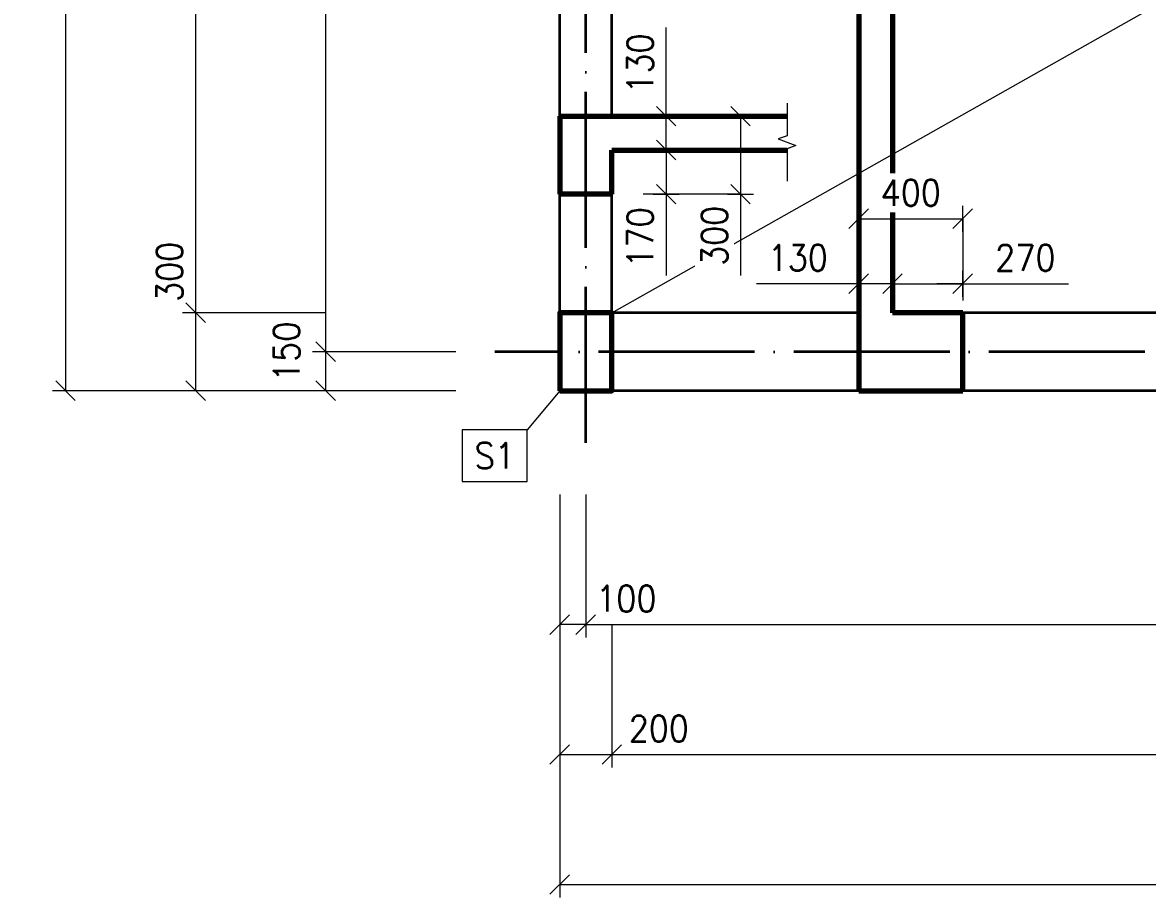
# Model space of a CAD drawing. Header units: millimetres. Extents: x 12191 to 26296, y 7885 to 15101.
# Drawn here: x 12191 to 16516, y 7885 to 11252 of the extents above; entities that cross this region are included whole.
import ezdxf

# ---------------------------------------------------------------- set-up
doc = ezdxf.new("R2010")
doc.units = ezdxf.units.MM
doc.header["$LTSCALE"] = 25
doc.header["$MEASUREMENT"] = 0
doc.linetypes.add('ACAD_ISO04W100', pattern=[30, 24, -3, 0, -3])
for name, color, linetype, lineweight in [('0.18', 51, 'Continuous', 18), ('0.25', 7, 'Continuous', 25), ('0.35', 6, 'Continuous', 35), ('0.7', 30, 'Continuous', 70)]:
    doc.layers.add(name, color=color, linetype=linetype, lineweight=lineweight)
doc.styles.add('MyTextStyle', font='romans.shx', dxfattribs={"width": 0.9})
doc.dimstyles.new('Standard SK ext', dxfattribs={"dimtxt": 100, "dimasz": 75, "dimexe": 50, "dimexo": 0, "dimgap": 50, "dimtad": 1, "dimdec": 0, "dimrnd": 5, "dimzin": 0, "dimdsep": 46, "dimtxsty": 'MyTextStyle', "dimblk": 'OBLIQUE', "dimcen": 0, "dimclrd": 51, "dimclre": 51, "dimadec": 0, "dimazin": 0, "dimtfac": 1, "dimtdec": 0, "dimtofl": 0, "dimtmove": 0, "dimatfit": 2, "dimfxl": 500, "dimfxlon": 1, "dimtolj": 1, "dimtzin": 0, "dimlwd": 18, "dimlwe": 18, "dimarcsym": 0})
doc.dimstyles.new('Standard SK int', dxfattribs={"dimtxt": 100, "dimasz": 75, "dimexe": 50, "dimexo": 0, "dimgap": 50, "dimtad": 1, "dimdec": 0, "dimrnd": 5, "dimzin": 0, "dimtxsty": 'MyTextStyle', "dimblk": 'OBLIQUE', "dimcen": 0, "dimclrd": 51, "dimclre": 51, "dimadec": 0, "dimazin": 1, "dimtm": 1e-09, "dimtfac": 1, "dimtdec": 0, "dimtofl": 0, "dimtmove": 0, "dimatfit": 2, "dimfxl": 50, "dimfxlon": 1, "dimtfill": 1, "dimtfillclr": 250, "dimtolj": 1, "dimtzin": 0, "dimlwd": 18, "dimlwe": 18, "dimarcsym": 0})

# ---------------------------------------------------------------- blocks, each defined once
blk = doc.blocks.new('_Oblique')
at = {"color": 0, "linetype": 'ByBlock', "lineweight": -2}
blk.add_line((-0.5, -0.5), (0.5, 0.5), dxfattribs=at)
blk = doc.blocks.new('*D2')
at = {"layer": '0.25', "color": 51, "linetype": 'Continuous', "lineweight": 18, "transparency": 16777216}
for p, q in [((14356.3, 9435.3), (14356.3, 8885.3)), ((19156.3, 9435.3), (19156.3, 8885.3)), ((14356.3, 8935.3), (19156.3, 8935.3))]:
    blk.add_line(p, q, dxfattribs=at)
at = {"layer": 'Defpoints', "color": 0, "linetype": 'Continuous', "transparency": 16777216}
for p in [(14356.3, 9935.3), (19156.3, 9935.3), (19156.3, 8935.3)]:
    blk.add_point(p, dxfattribs=at)
at = {"layer": '0.25', "color": 51, "linetype": 'Continuous', "lineweight": 18, "transparency": 16777216, "xscale": 75, "yscale": 75, "zscale": 75, "rotation": 180}
blk.add_blockref('_Oblique', (14356.3, 8935.3), dxfattribs=at)
at = {"layer": '0.25', "color": 51, "linetype": 'Continuous', "lineweight": 18, "transparency": 16777216, "xscale": 75, "yscale": 75, "zscale": 75}
blk.add_blockref('_Oblique', (19156.3, 8935.3), dxfattribs=at)
at = {"layer": '0.25', "color": 0, "linetype": 'Continuous', "transparency": 16777216, "insert": (16756.3, 9035.3), "char_height": 100, "attachment_point": 5, "style": 'MyTextStyle'}
blk.add_mtext('\\A1;4800', dxfattribs=at)
blk = doc.blocks.new('*D4')
at = {"layer": '0.25', "color": 51, "linetype": 'Continuous', "lineweight": 18, "transparency": 16777216}
for p, q in [((14256.3, 9435.3), (14256.3, 8885.3)), ((14356.3, 9435.3), (14356.3, 8885.3)), ((14356.3, 8935.3), (14256.3, 8935.3))]:
    blk.add_line(p, q, dxfattribs=at)
at = {"layer": 'Defpoints', "color": 0, "linetype": 'Continuous', "transparency": 16777216}
for p in [(14256.3, 9935.3), (14356.3, 9935.3), (14256.3, 8935.3)]:
    blk.add_point(p, dxfattribs=at)
at = {"layer": '0.25', "color": 51, "linetype": 'Continuous', "lineweight": 18, "transparency": 16777216, "xscale": 75, "yscale": 75, "zscale": 75, "rotation": 180}
blk.add_blockref('_Oblique', (14256.3, 8935.3), dxfattribs=at)
at = {"layer": '0.25', "color": 51, "linetype": 'Continuous', "lineweight": 18, "transparency": 16777216, "xscale": 75, "yscale": 75, "zscale": 75}
blk.add_blockref('_Oblique', (14356.3, 8935.3), dxfattribs=at)
at = {"layer": '0.25', "color": 0, "linetype": 'Continuous', "transparency": 16777216, "insert": (14512.4, 9035.3), "char_height": 100, "attachment_point": 5, "style": 'MyTextStyle'}
blk.add_mtext('\\A1;100', dxfattribs=at)
blk = doc.blocks.new('*D5')
at = {"layer": '0.25', "color": 51, "linetype": 'Continuous', "lineweight": 18, "transparency": 16777216}
for p, q in [((14256.3, 8935.3), (14256.3, 8385.3)), ((14456.3, 8935.3), (14456.3, 8385.3)), ((14256.3, 8435.3), (14456.3, 8435.3))]:
    blk.add_line(p, q, dxfattribs=at)
at = {"layer": 'Defpoints', "color": 0, "linetype": 'Continuous', "transparency": 16777216}
for p in [(14256.3, 9893.4), (14456.3, 9893.4), (14456.3, 8435.3)]:
    blk.add_point(p, dxfattribs=at)
at = {"layer": '0.25', "color": 51, "linetype": 'Continuous', "lineweight": 18, "transparency": 16777216, "xscale": 75, "yscale": 75, "zscale": 75, "rotation": 180}
blk.add_blockref('_Oblique', (14256.3, 8435.3), dxfattribs=at)
at = {"layer": '0.25', "color": 51, "linetype": 'Continuous', "lineweight": 18, "transparency": 16777216, "xscale": 75, "yscale": 75, "zscale": 75}
blk.add_blockref('_Oblique', (14456.3, 8435.3), dxfattribs=at)
at = {"layer": '0.25', "color": 0, "linetype": 'Continuous', "transparency": 16777216, "insert": (14637.4, 8535.3), "char_height": 100, "attachment_point": 5, "style": 'MyTextStyle'}
blk.add_mtext('\\A1;200', dxfattribs=at)
blk = doc.blocks.new('*D6')
at = {"layer": '0.25', "color": 51, "linetype": 'Continuous', "lineweight": 18, "transparency": 16777216}
for p, q in [((14456.3, 8935.3), (14456.3, 8385.3)), ((19056.3, 8935.3), (19056.3, 8385.3)), ((14456.3, 8435.3), (19056.3, 8435.3))]:
    blk.add_line(p, q, dxfattribs=at)
at = {"layer": 'Defpoints', "color": 0, "linetype": 'Continuous', "transparency": 16777216}
for p in [(14456.3, 9893.4), (19056.3, 9893.4), (19056.3, 8435.3)]:
    blk.add_point(p, dxfattribs=at)
at = {"layer": '0.25', "color": 51, "linetype": 'Continuous', "lineweight": 18, "transparency": 16777216, "xscale": 75, "yscale": 75, "zscale": 75, "rotation": 180}
blk.add_blockref('_Oblique', (14456.3, 8435.3), dxfattribs=at)
at = {"layer": '0.25', "color": 51, "linetype": 'Continuous', "lineweight": 18, "transparency": 16777216, "xscale": 75, "yscale": 75, "zscale": 75}
blk.add_blockref('_Oblique', (19056.3, 8435.3), dxfattribs=at)
at = {"layer": '0.25', "color": 0, "linetype": 'Continuous', "transparency": 16777216, "insert": (16756.3, 8535.3), "char_height": 100, "attachment_point": 5, "style": 'MyTextStyle'}
blk.add_mtext('\\A1;4600', dxfattribs=at)
blk = doc.blocks.new('*D8')
at = {"layer": '0.25', "color": 51, "linetype": 'Continuous', "lineweight": 18, "transparency": 16777216}
for p, q in [((14256.3, 8435.3), (14256.3, 7885.3)), ((19256.3, 8435.3), (19256.3, 7885.3)), ((14256.3, 7935.3), (19256.3, 7935.3))]:
    blk.add_line(p, q, dxfattribs=at)
at = {"layer": 'Defpoints', "color": 0, "linetype": 'Continuous', "transparency": 16777216}
for p in [(14256.3, 9935.3), (19256.3, 9935.3), (19256.3, 7935.3)]:
    blk.add_point(p, dxfattribs=at)
at = {"layer": '0.25', "color": 51, "linetype": 'Continuous', "lineweight": 18, "transparency": 16777216, "xscale": 75, "yscale": 75, "zscale": 75, "rotation": 180}
blk.add_blockref('_Oblique', (14256.3, 7935.3), dxfattribs=at)
at = {"layer": '0.25', "color": 51, "linetype": 'Continuous', "lineweight": 18, "transparency": 16777216, "xscale": 75, "yscale": 75, "zscale": 75}
blk.add_blockref('_Oblique', (19256.3, 7935.3), dxfattribs=at)
at = {"layer": '0.25', "color": 0, "linetype": 'Continuous', "transparency": 16777216, "insert": (16756.3, 8035.3), "char_height": 100, "attachment_point": 5, "style": 'MyTextStyle'}
blk.add_mtext('\\A1;5000', dxfattribs=at)
blk = doc.blocks.new('*D24')
at = {"layer": '0.25', "color": 51, "linetype": 'Continuous', "lineweight": 18, "transparency": 16777216}
for p, q in [((13856.3, 12885.3), (13306.3, 12885.3)), ((13356.3, 12885.3), (13356.3, 9985.3)), ((13856.3, 9985.3), (13306.3, 9985.3))]:
    blk.add_line(p, q, dxfattribs=at)
at = {"layer": 'Defpoints', "color": 0, "linetype": 'Continuous', "transparency": 16777216}
for p in [(14356.3, 12885.3), (13356.3, 9985.3), (14356.3, 9985.3)]:
    blk.add_point(p, dxfattribs=at)
at = {"layer": '0.25', "color": 51, "linetype": 'Continuous', "lineweight": 18, "transparency": 16777216, "xscale": 75, "yscale": 75, "zscale": 75}
for p, rotation in [((13356.3, 12885.3), 90), ((13356.3, 9985.3), 270)]:
    blk.add_blockref('_Oblique', p, dxfattribs=dict(at, rotation=rotation))
at = {"layer": '0.25', "color": 0, "linetype": 'Continuous', "transparency": 16777216, "insert": (13256.3, 11435.3), "char_height": 100, "attachment_point": 5, "rotation": 90, "style": 'MyTextStyle'}
blk.add_mtext('\\A1;2900', dxfattribs=at)
blk = doc.blocks.new('*D25')
at = {"layer": '0.25', "color": 51, "linetype": 'Continuous', "lineweight": 18, "transparency": 16777216}
for p, q in [((13856.3, 9985.3), (13306.3, 9985.3)), ((13356.3, 9985.3), (13356.3, 9835.3)), ((13856.3, 9835.3), (13306.3, 9835.3))]:
    blk.add_line(p, q, dxfattribs=at)
at = {"layer": 'Defpoints', "color": 0, "linetype": 'Continuous', "transparency": 16777216}
for p in [(14356.3, 9985.3), (13356.3, 9835.3), (14356.3, 9835.3)]:
    blk.add_point(p, dxfattribs=at)
at = {"layer": '0.25', "color": 51, "linetype": 'Continuous', "lineweight": 18, "transparency": 16777216, "xscale": 75, "yscale": 75, "zscale": 75}
for p, rotation in [((13356.3, 9985.3), 90), ((13356.3, 9835.3), 270)]:
    blk.add_blockref('_Oblique', p, dxfattribs=dict(at, rotation=rotation))
at = {"layer": '0.25', "color": 0, "linetype": 'Continuous', "transparency": 16777216, "insert": (13206.3, 9985.3), "char_height": 100, "attachment_point": 5, "rotation": 90, "style": 'MyTextStyle'}
blk.add_mtext('\\A1;150', dxfattribs=at)
blk = doc.blocks.new('*D27')
at = {"layer": '0.25', "color": 51, "linetype": 'Continuous', "lineweight": 18, "transparency": 16777216}
for p, q in [((13356.3, 12735.3), (12806.3, 12735.3)), ((12856.3, 12735.3), (12856.3, 10135.3)), ((13356.3, 10135.3), (12806.3, 10135.3))]:
    blk.add_line(p, q, dxfattribs=at)
at = {"layer": 'Defpoints', "color": 0, "linetype": 'Continuous', "transparency": 16777216}
for p in [(14356.3, 12735.3), (12856.3, 10135.3), (14356.3, 10135.3)]:
    blk.add_point(p, dxfattribs=at)
at = {"layer": '0.25', "color": 51, "linetype": 'Continuous', "lineweight": 18, "transparency": 16777216, "xscale": 75, "yscale": 75, "zscale": 75}
for p, rotation in [((12856.3, 12735.3), 90), ((12856.3, 10135.3), 270)]:
    blk.add_blockref('_Oblique', p, dxfattribs=dict(at, rotation=rotation))
at = {"layer": '0.25', "color": 0, "linetype": 'Continuous', "transparency": 16777216, "insert": (12756.3, 11435.3), "char_height": 100, "attachment_point": 5, "rotation": 90, "style": 'MyTextStyle'}
blk.add_mtext('\\A1;2600', dxfattribs=at)
blk = doc.blocks.new('*D28')
at = {"layer": '0.25', "color": 51, "linetype": 'Continuous', "lineweight": 18, "transparency": 16777216}
for p, q in [((13356.3, 10135.3), (12806.3, 10135.3)), ((12856.3, 10135.3), (12856.3, 9835.3)), ((13356.3, 9835.3), (12806.3, 9835.3))]:
    blk.add_line(p, q, dxfattribs=at)
at = {"layer": 'Defpoints', "color": 0, "linetype": 'Continuous', "transparency": 16777216}
for p in [(14356.3, 10135.3), (12856.3, 9835.3), (14356.3, 9835.3)]:
    blk.add_point(p, dxfattribs=at)
at = {"layer": '0.25', "color": 51, "linetype": 'Continuous', "lineweight": 18, "transparency": 16777216, "xscale": 75, "yscale": 75, "zscale": 75}
for p, rotation in [((12856.3, 10135.3), 90), ((12856.3, 9835.3), 270)]:
    blk.add_blockref('_Oblique', p, dxfattribs=dict(at, rotation=rotation))
at = {"layer": '0.25', "color": 0, "linetype": 'Continuous', "transparency": 16777216, "insert": (12756.3, 10292.8), "char_height": 100, "attachment_point": 5, "rotation": 90, "style": 'MyTextStyle'}
blk.add_mtext('\\A1;300', dxfattribs=at)
blk = doc.blocks.new('*D23')
at = {"layer": '0.25', "color": 51, "linetype": 'Continuous', "lineweight": 18, "transparency": 16777216}
for p, q in [((12856.3, 13035.3), (12306.3, 13035.3)), ((12356.3, 13035.3), (12356.3, 9835.3)), ((12856.3, 9835.3), (12306.3, 9835.3))]:
    blk.add_line(p, q, dxfattribs=at)
at = {"layer": 'Defpoints', "color": 0, "linetype": 'Continuous', "transparency": 16777216}
for p in [(14356.3, 13035.3), (12356.3, 9835.3), (14356.3, 9835.3)]:
    blk.add_point(p, dxfattribs=at)
at = {"layer": '0.25', "color": 51, "linetype": 'Continuous', "lineweight": 18, "transparency": 16777216, "xscale": 75, "yscale": 75, "zscale": 75}
for p, rotation in [((12356.3, 13035.3), 90), ((12356.3, 9835.3), 270)]:
    blk.add_blockref('_Oblique', p, dxfattribs=dict(at, rotation=rotation))
at = {"layer": '0.25', "color": 0, "linetype": 'Continuous', "transparency": 16777216, "insert": (12256.3, 11435.3), "char_height": 100, "attachment_point": 5, "rotation": 90, "style": 'MyTextStyle'}
blk.add_mtext('\\A1;3200', dxfattribs=at)
blk = doc.blocks.new('*D36')
at = {"layer": '0.25', "color": 51, "linetype": 'Continuous', "lineweight": 18, "transparency": 16777216}
for p, q in [((15405.8, 10447), (15405.8, 10547)), ((15805.8, 10447), (15805.8, 10547)), ((15405.8, 10497), (15805.8, 10497))]:
    blk.add_line(p, q, dxfattribs=at)
at = {"layer": 'Defpoints', "color": 0, "linetype": 'Continuous', "transparency": 16777216}
for p in [(15805.8, 10497), (15405.8, 9835.3), (15805.8, 9835.3)]:
    blk.add_point(p, dxfattribs=at)
at = {"layer": '0.25', "color": 51, "linetype": 'Continuous', "lineweight": 18, "transparency": 16777216, "xscale": 75, "yscale": 75, "zscale": 75, "rotation": 180}
blk.add_blockref('_Oblique', (15405.8, 10497), dxfattribs=at)
at = {"layer": '0.25', "color": 51, "linetype": 'Continuous', "lineweight": 18, "transparency": 16777216, "xscale": 75, "yscale": 75, "zscale": 75}
blk.add_blockref('_Oblique', (15805.8, 10497), dxfattribs=at)
at = {"layer": '0.25', "color": 0, "linetype": 'Continuous', "transparency": 16777216, "insert": (15605.8, 10597), "char_height": 100, "attachment_point": 5, "style": 'MyTextStyle', "bg_fill": 3, "box_fill_scale": 1.25, "bg_fill_color": 256, "bg_fill_true_color": 13158600, "bg_fill_transparency": 0}
blk.add_mtext('\\A1;400', dxfattribs=at)
blk = doc.blocks.new('*D37')
at = {"layer": '0.25', "color": 51, "linetype": 'Continuous', "lineweight": 18, "transparency": 16777216}
for p, q in [((15405.8, 10196.8), (15405.8, 10296.8)), ((15535.8, 10196.8), (15535.8, 10296.8)), ((15405.8, 10246.8), (15012.2, 10246.8)), ((15535.8, 10246.8), (15405.8, 10246.8))]:
    blk.add_line(p, q, dxfattribs=at)
at = {"layer": 'Defpoints', "color": 0, "linetype": 'Continuous', "transparency": 16777216}
for p in [(15405.8, 10246.8), (15405.8, 10135.3), (15535.8, 10135.3)]:
    blk.add_point(p, dxfattribs=at)
at = {"layer": '0.25', "color": 51, "linetype": 'Continuous', "lineweight": 18, "transparency": 16777216, "xscale": 75, "yscale": 75, "zscale": 75, "rotation": 180}
blk.add_blockref('_Oblique', (15405.8, 10246.8), dxfattribs=at)
at = {"layer": '0.25', "color": 51, "linetype": 'Continuous', "lineweight": 18, "transparency": 16777216, "xscale": 75, "yscale": 75, "zscale": 75}
blk.add_blockref('_Oblique', (15535.8, 10246.8), dxfattribs=at)
at = {"layer": '0.25', "color": 0, "linetype": 'Continuous', "transparency": 16777216, "insert": (15171.5, 10346.8), "char_height": 100, "attachment_point": 5, "style": 'MyTextStyle'}
blk.add_mtext('\\A1;130', dxfattribs=at)
blk = doc.blocks.new('*D38')
at = {"layer": '0.25', "color": 51, "linetype": 'Continuous', "lineweight": 18, "transparency": 16777216}
for p, q in [((15535.8, 10196.8), (15535.8, 10296.8)), ((15805.8, 10196.8), (15805.8, 10296.8)), ((15535.8, 10246.8), (15805.8, 10246.8)), ((15805.8, 10246.8), (16212.2, 10246.8))]:
    blk.add_line(p, q, dxfattribs=at)
at = {"layer": 'Defpoints', "color": 0, "linetype": 'Continuous', "transparency": 16777216}
for p in [(15805.8, 10246.8), (15535.8, 10135.3), (15805.8, 10135.3)]:
    blk.add_point(p, dxfattribs=at)
at = {"layer": '0.25', "color": 51, "linetype": 'Continuous', "lineweight": 18, "transparency": 16777216, "xscale": 75, "yscale": 75, "zscale": 75, "rotation": 180}
blk.add_blockref('_Oblique', (15535.8, 10246.8), dxfattribs=at)
at = {"layer": '0.25', "color": 51, "linetype": 'Continuous', "lineweight": 18, "transparency": 16777216, "xscale": 75, "yscale": 75, "zscale": 75}
blk.add_blockref('_Oblique', (15805.8, 10246.8), dxfattribs=at)
at = {"layer": '0.25', "color": 0, "linetype": 'Continuous', "transparency": 16777216, "insert": (16046.5, 10346.8), "char_height": 100, "attachment_point": 5, "style": 'MyTextStyle', "bg_fill": 3, "box_fill_scale": 1.25, "bg_fill_color": 256, "bg_fill_true_color": 13158600, "bg_fill_transparency": 0}
blk.add_mtext('\\A1;270', dxfattribs=at)
blk = doc.blocks.new('*D45')
at = {"layer": '0.25', "color": 51, "linetype": 'Continuous', "lineweight": 18, "transparency": 16777216}
for p, q in [((14901.1, 10891.2), (15001.1, 10891.2)), ((14951.1, 10891.2), (14951.1, 10591.2)), ((14901.1, 10591.2), (15001.1, 10591.2))]:
    blk.add_line(p, q, dxfattribs=at)
at = {"layer": 'Defpoints', "color": 0, "linetype": 'Continuous', "transparency": 16777216}
for p in [(13996.5, 10891.2), (13996.5, 10591.2), (14951.1, 10591.2)]:
    blk.add_point(p, dxfattribs=at)
at = {"layer": '0.25', "color": 51, "linetype": 'Continuous', "lineweight": 18, "transparency": 16777216, "xscale": 75, "yscale": 75, "zscale": 75, "rotation": 90}
blk.add_blockref('_Oblique', (14951.1, 10891.2), dxfattribs=at)
at = {"layer": '0.25', "color": 0, "linetype": 'Continuous', "transparency": 16777216, "insert": (14851.1, 10430.9), "char_height": 100, "attachment_point": 5, "rotation": 90, "style": 'MyTextStyle', "bg_fill": 3, "box_fill_scale": 1.25, "bg_fill_color": 256, "bg_fill_true_color": 13158600, "bg_fill_transparency": 0}
blk.add_mtext('\\A1;300', dxfattribs=at)
at = {"layer": '0.25', "color": 51, "linetype": 'Continuous', "lineweight": 18, "transparency": 16777216, "xscale": 75, "yscale": 75, "zscale": 75, "rotation": 270}
blk.add_blockref('_Oblique', (14951.1, 10591.2), dxfattribs=at)
blk = doc.blocks.new('*D46')
at = {"layer": '0.25', "color": 51, "linetype": 'Continuous', "lineweight": 18, "transparency": 16777216}
for p, q in [((14615.4, 10891.2), (14715.4, 10891.2)), ((14665.4, 10761.2), (14665.4, 10891.2)), ((14615.4, 10761.2), (14715.4, 10761.2))]:
    blk.add_line(p, q, dxfattribs=at)
at = {"layer": 'Defpoints', "color": 0, "linetype": 'Continuous', "transparency": 16777216}
for p in [(14256.3, 10891.2), (14665.4, 10891.2), (14456.3, 10761.2)]:
    blk.add_point(p, dxfattribs=at)
at = {"layer": '0.25', "color": 51, "linetype": 'Continuous', "lineweight": 18, "transparency": 16777216, "xscale": 75, "yscale": 75, "zscale": 75}
for p, rotation in [((14665.4, 10891.2), 90), ((14665.4, 10761.2), 270)]:
    blk.add_blockref('_Oblique', p, dxfattribs=dict(at, rotation=rotation))
at = {"layer": '0.25', "color": 0, "linetype": 'Continuous', "transparency": 16777216, "insert": (14565.4, 11094.4), "char_height": 100, "attachment_point": 5, "rotation": 90, "style": 'MyTextStyle', "bg_fill": 3, "box_fill_scale": 1.25, "bg_fill_color": 256, "bg_fill_true_color": 13158600, "bg_fill_transparency": 0}
blk.add_mtext('\\A1;130', dxfattribs=at)
blk = doc.blocks.new('*D47')
at = {"layer": '0.25', "color": 51, "linetype": 'Continuous', "lineweight": 18, "transparency": 16777216}
for p, q in [((14615.4, 10761.2), (14715.4, 10761.2)), ((14665.4, 10761.2), (14665.4, 10591.2)), ((14615.4, 10591.2), (14715.4, 10591.2))]:
    blk.add_line(p, q, dxfattribs=at)
at = {"layer": 'Defpoints', "color": 0, "linetype": 'Continuous', "transparency": 16777216}
for p in [(14456.3, 10761.2), (14256.3, 10591.2), (14665.4, 10591.2)]:
    blk.add_point(p, dxfattribs=at)
at = {"layer": '0.25', "color": 51, "linetype": 'Continuous', "lineweight": 18, "transparency": 16777216, "xscale": 75, "yscale": 75, "zscale": 75, "rotation": 90}
blk.add_blockref('_Oblique', (14665.4, 10761.2), dxfattribs=at)
at = {"layer": '0.25', "color": 0, "linetype": 'Continuous', "transparency": 16777216, "insert": (14565.4, 10425.1), "char_height": 100, "attachment_point": 5, "rotation": 90, "style": 'MyTextStyle', "bg_fill": 3, "box_fill_scale": 1.25, "bg_fill_color": 256, "bg_fill_true_color": 13158600, "bg_fill_transparency": 0}
blk.add_mtext('\\A1;170', dxfattribs=at)
at = {"layer": '0.25', "color": 51, "linetype": 'Continuous', "lineweight": 18, "transparency": 16777216, "xscale": 75, "yscale": 75, "zscale": 75, "rotation": 270}
blk.add_blockref('_Oblique', (14665.4, 10591.2), dxfattribs=at)

msp = doc.modelspace()

# ---------------------------------------------------------------- linework, layer by layer
at = {"layer": '0.18', "linetype": 'Continuous'}
for p, q in [((14456.3, 10135.3), (16625.7, 11361.5)), ((14256.3, 9835.3), (14131.3, 9685.3))]:
    msp.add_line(p, q, dxfattribs=at)
msp.add_lwpolyline([(15130.3, 10941.2), (15130.3, 10816.2), (15095.9, 10803.7), (15164.6, 10778.7), (15130.3, 10766.2), (15130.3, 10641.2)], dxfattribs=at)
msp.add_lwpolyline([(14131.3, 9685.3), (13881.3, 9685.3), (13881.3, 9485.3), (14131.3, 9485.3)], close=True, dxfattribs=at)
at = {"layer": '0.35', "linetype": 'ACAD_ISO04W100'}
for p, q in [((14356.3, 9635.3), (14356.3, 13285.3)), ((19506.3, 9985.3), (14006.3, 9985.3))]:
    msp.add_line(p, q, dxfattribs=at)
at = {"layer": '0.35', "linetype": 'Continuous'}
for p, q in [((14256.3, 10891.2), (14256.3, 12735.3)), ((14456.3, 10891.2), (14456.3, 12735.3)), ((14256.3, 10135.3), (14256.3, 10591.2)), ((14456.3, 10135.3), (14456.3, 10591.2)), ((15405.8, 10135.3), (14456.3, 10135.3)), ((19056.3, 10135.3), (15805.8, 10135.3)), ((15405.8, 9835.3), (14456.3, 9835.3)), ((19056.3, 9835.3), (15805.8, 9835.3))]:
    msp.add_line(p, q, dxfattribs=at)
at = {"layer": '0.7', "linetype": 'Continuous'}
for p, q in [((15405.8, 13035.3), (15405.8, 9835.3)), ((15535.8, 12735.3), (15535.8, 10135.3)), ((14256.3, 10891.2), (15130.3, 10891.2)), ((14256.3, 10891.2), (14256.3, 10591.2)), ((14456.3, 10591.2), (14456.3, 10761.2)), ((14456.3, 10761.2), (15130.3, 10761.2)), ((14456.3, 10591.2), (14256.3, 10591.2)), ((15805.8, 10135.3), (15535.8, 10135.3)), ((15805.8, 9835.3), (15805.8, 10135.3)), ((15405.8, 9835.3), (15805.8, 9835.3))]:
    msp.add_line(p, q, dxfattribs=at)
msp.add_lwpolyline([(14256.3, 9835.3), (14456.3, 9835.3), (14456.3, 10135.3), (14256.3, 10135.3)], close=True, dxfattribs=at)

# ---------------------------------------------------------------- texts
at = {"layer": '0.25', "linetype": 'Continuous', "insert": (14006.3, 9585.3), "char_height": 100, "attachment_point": 5, "style": 'MyTextStyle'}
msp.add_mtext_dynamic_manual_height_columns('{\\Fromans|c238;S1}', width=150, gutter_width=500, heights=[0], dxfattribs=at)

# ---------------------------------------------------------------- dimensions: what is measured, and where the dimension line sits
at = {"layer": '0.25', "linetype": 'Continuous'}
dim = msp.add_linear_dim(base=(12356.3, 9835.3), p1=(14356.3, 13035.3), p2=(14356.3, 9835.3), angle=90, dimstyle='Standard SK ext', dxfattribs=at)
dim.commit()
dim.dimension.update_dxf_attribs({"geometry": '*D23', "text_midpoint": (12256.3, 11435.3)})
for base, p1, p2, picture, middle in [((13356.3, 9985.3), (14356.3, 12885.3), (14356.3, 9985.3), '*D24', (13256.3, 11435.3)), ((12856.3, 10135.3), (14356.3, 12735.3), (14356.3, 10135.3), '*D27', (12756.3, 11435.3))]:
    dim = msp.add_linear_dim(base=base, p1=p1, p2=p2, angle=90, dimstyle='Standard SK ext', override={"dimtmove": 1}, dxfattribs=at)
    dim.commit()
    dim.dimension.update_dxf_attribs({"geometry": picture, "text_midpoint": middle})
for base, p1, picture, middle in [((12856.3, 9835.3), (14356.3, 10135.3), '*D28', (12856.3, 10292.8)), ((13356.3, 9835.3), (14356.3, 9985.3), '*D25', (13306.3, 9985.3))]:
    dim = msp.add_linear_dim(base=base, p1=p1, p2=(14356.3, 9835.3), angle=90, dimstyle='Standard SK ext', override={"dimtmove": 1}, dxfattribs=at)
    dim.commit()
    dim.dimension.update_dxf_attribs({"geometry": picture, "text_midpoint": middle, "dimtype": 160})
for base, p1, p2, picture, middle in [((14256.3, 8935.3), (14356.3, 9935.3), (14256.3, 9935.3), '*D4', (14512.4, 8935.3)), ((14456.3, 8435.3), (14256.3, 9893.4), (14456.3, 9893.4), '*D5', (14637.4, 8435.3))]:
    dim = msp.add_linear_dim(base=base, p1=p1, p2=p2, dimstyle='Standard SK ext', override={"dimtmove": 1}, dxfattribs=at)
    dim.commit()
    dim.dimension.update_dxf_attribs({"geometry": picture, "text_midpoint": middle, "dimtype": 160})
dim = msp.add_linear_dim(base=(19256.3, 7935.3), p1=(14256.3, 9935.3), p2=(19256.3, 9935.3), dimstyle='Standard SK ext', dxfattribs=at)
dim.commit()
dim.dimension.update_dxf_attribs({"geometry": '*D8', "text_midpoint": (16756.3, 8035.3)})
for base, p1, p2, picture, middle in [((19156.3, 8935.3), (14356.3, 9935.3), (19156.3, 9935.3), '*D2', (16756.3, 9035.3)), ((19056.3, 8435.3), (14456.3, 9893.4), (19056.3, 9893.4), '*D6', (16756.3, 8535.3))]:
    dim = msp.add_linear_dim(base=base, p1=p1, p2=p2, dimstyle='Standard SK ext', override={"dimtmove": 1}, dxfattribs=at)
    dim.commit()
    dim.dimension.update_dxf_attribs({"geometry": picture, "text_midpoint": middle})

# ---------------------------------------------------------------- next in the draw order: dimensions: what is measured, and where the dimension line sits
dim = msp.add_linear_dim(base=(15805.8, 10497), p1=(15405.8, 9835.3), p2=(15805.8, 9835.3), dimstyle='Standard SK int', override={"dimtfill": 1}, dxfattribs=at)
dim.commit()
dim.dimension.update_dxf_attribs({"geometry": '*D36', "text_midpoint": (15605.8, 10497), "dimtype": 160})

# ---------------------------------------------------------------- next in the draw order: dimensions: what is measured, and where the dimension line sits
dim = msp.add_linear_dim(base=(15405.8, 10246.8), p1=(15535.8, 10135.3), p2=(15405.8, 10135.3), dimstyle='Standard SK int', override={"dimtfill": 0}, dxfattribs=at)
dim.commit()
dim.dimension.update_dxf_attribs({"geometry": '*D37', "text_midpoint": (15171.5, 10246.8), "dimtype": 160})

# ---------------------------------------------------------------- next in the draw order: dimensions: what is measured, and where the dimension line sits
dim = msp.add_linear_dim(base=(14951.1, 10591.2), p1=(13996.5, 10891.2), p2=(13996.5, 10591.2), angle=90, dimstyle='Standard SK int', override={"dimtad": 3, "dimtmove": 1}, dxfattribs=at)
dim.commit()
dim.dimension.update_dxf_attribs({"geometry": '*D45', "text_midpoint": (14951.1, 10430.9), "dimtype": 160})
dim = msp.add_linear_dim(base=(15805.8, 10246.8), p1=(15535.8, 10135.3), p2=(15805.8, 10135.3), dimstyle='Standard SK int', dxfattribs=at)
dim.commit()
dim.dimension.update_dxf_attribs({"geometry": '*D38', "text_midpoint": (16046.5, 10246.8), "dimtype": 160})

# ---------------------------------------------------------------- next in the draw order: linework, layer by layer
at = {"layer": '0.18', "linetype": 'Continuous'}
for p, q in [((14951.1, 10591.2), (14951.1, 10278.3)), ((15805.8, 10497), (15805.8, 10182.3)), ((15805.8, 10246.8), (15705.8, 10246.8))]:
    msp.add_line(p, q, dxfattribs=at)

# ---------------------------------------------------------------- next in the draw order: dimensions: what is measured, and where the dimension line sits
at = {"layer": '0.25', "linetype": 'Continuous'}
dim = msp.add_linear_dim(base=(14665.4, 10891.2), p1=(14456.3, 10761.2), p2=(14256.3, 10891.2), angle=90, dimstyle='Standard SK int', override={"dimtmove": 1}, dxfattribs=at)
dim.commit()
dim.dimension.update_dxf_attribs({"geometry": '*D46', "text_midpoint": (14665.4, 11094.4), "dimtype": 160})

# ---------------------------------------------------------------- next in the draw order: linework, layer by layer
at = {"layer": '0.18', "linetype": 'Continuous'}
msp.add_line((14665.4, 10891.2), (14665.4, 11232.3), dxfattribs=at)

# ---------------------------------------------------------------- next in the draw order: dimensions: what is measured, and where the dimension line sits
at = {"layer": '0.25', "linetype": 'Continuous'}
dim = msp.add_linear_dim(base=(14665.4, 10591.2), p1=(14456.3, 10761.2), p2=(14256.3, 10591.2), angle=90, dimstyle='Standard SK int', override={"dimtmove": 1}, dxfattribs=at)
dim.commit()
dim.dimension.update_dxf_attribs({"geometry": '*D47', "text_midpoint": (14665.4, 10425.1), "dimtype": 160})

# ---------------------------------------------------------------- next in the draw order: linework, layer by layer
at = {"layer": '0.18', "linetype": 'Continuous'}
for p, q in [((14951.1, 10591.2), (14577.4, 10591.2)), ((14665.4, 10591.2), (14665.4, 10278.3))]:
    msp.add_line(p, q, dxfattribs=at)

doc.saveas('drawing.dxf')
